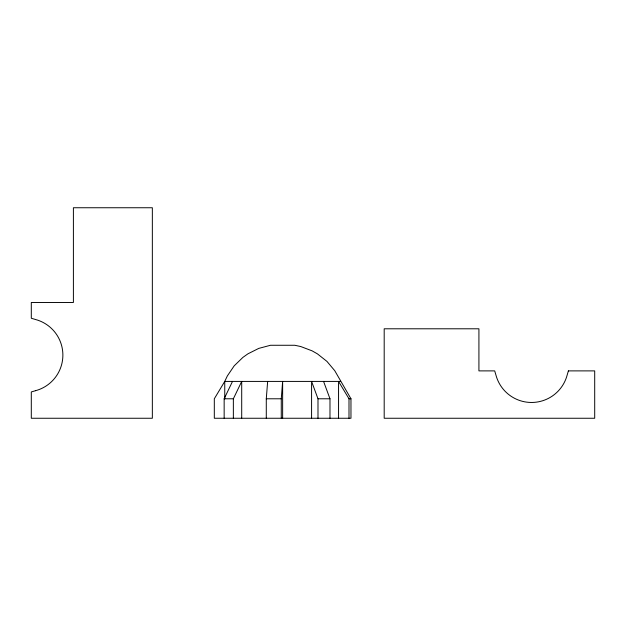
<?xml version="1.0" encoding="UTF-8"?>
<svg xmlns="http://www.w3.org/2000/svg" width="626" height="626" viewBox="0 0 626 626"><rect width="100%" height="100%" fill="white"/><g stroke="black" fill="none" stroke-linecap="round" stroke-linejoin="round"><path stroke-width="0.94" d="M266.285 418.254L266.285 398.785L267.654 381.414M281.27 418.254L281.27 398.785L282.639 381.414L282.639 418.254M224.155 418.254L224.155 398.785L232.504 381.414M233.357 418.254L233.357 398.785L241.706 381.414L241.706 418.254M340.528 381.414L224.75 381.414L214.311 398.785L214.311 418.254L350.967 418.254L350.967 398.785L334.761 370.709L326.944 361.398L317.405 353.854L312.108 350.85L300.738 346.538L294.783 345.27L270.495 345.27L258.749 348.4L247.88 353.854L242.911 357.383L234.187 365.85L227.363 375.913L224.75 381.414L224.75 398.864M224.155 398.785L233.357 398.785M266.285 398.785L281.27 398.785M311.584 418.254L311.584 381.414L317.992 398.785L329.98 398.785L329.98 418.254M338.556 418.254L338.556 381.414L348.995 398.785L350.967 398.785M323.572 381.414L329.98 398.785M348.995 398.785L348.995 418.254M317.992 398.785L317.992 418.254M568.385 370.889L567.133 375.162A36.84 36.84 0 0 1 495.964 375.162L494.704 370.889L478.921 370.889L478.921 328.791L384.192 328.791L384.192 418.254L594.7 418.254L594.7 370.889L568.385 370.889M35.572 390.687L31.3 391.939L31.3 418.254L152.345 418.254L152.345 207.746L73.398 207.746L73.398 302.475L31.3 302.475L31.3 318.266L35.572 319.518A36.84 36.84 0 0 1 35.572 390.687"/></g></svg>
